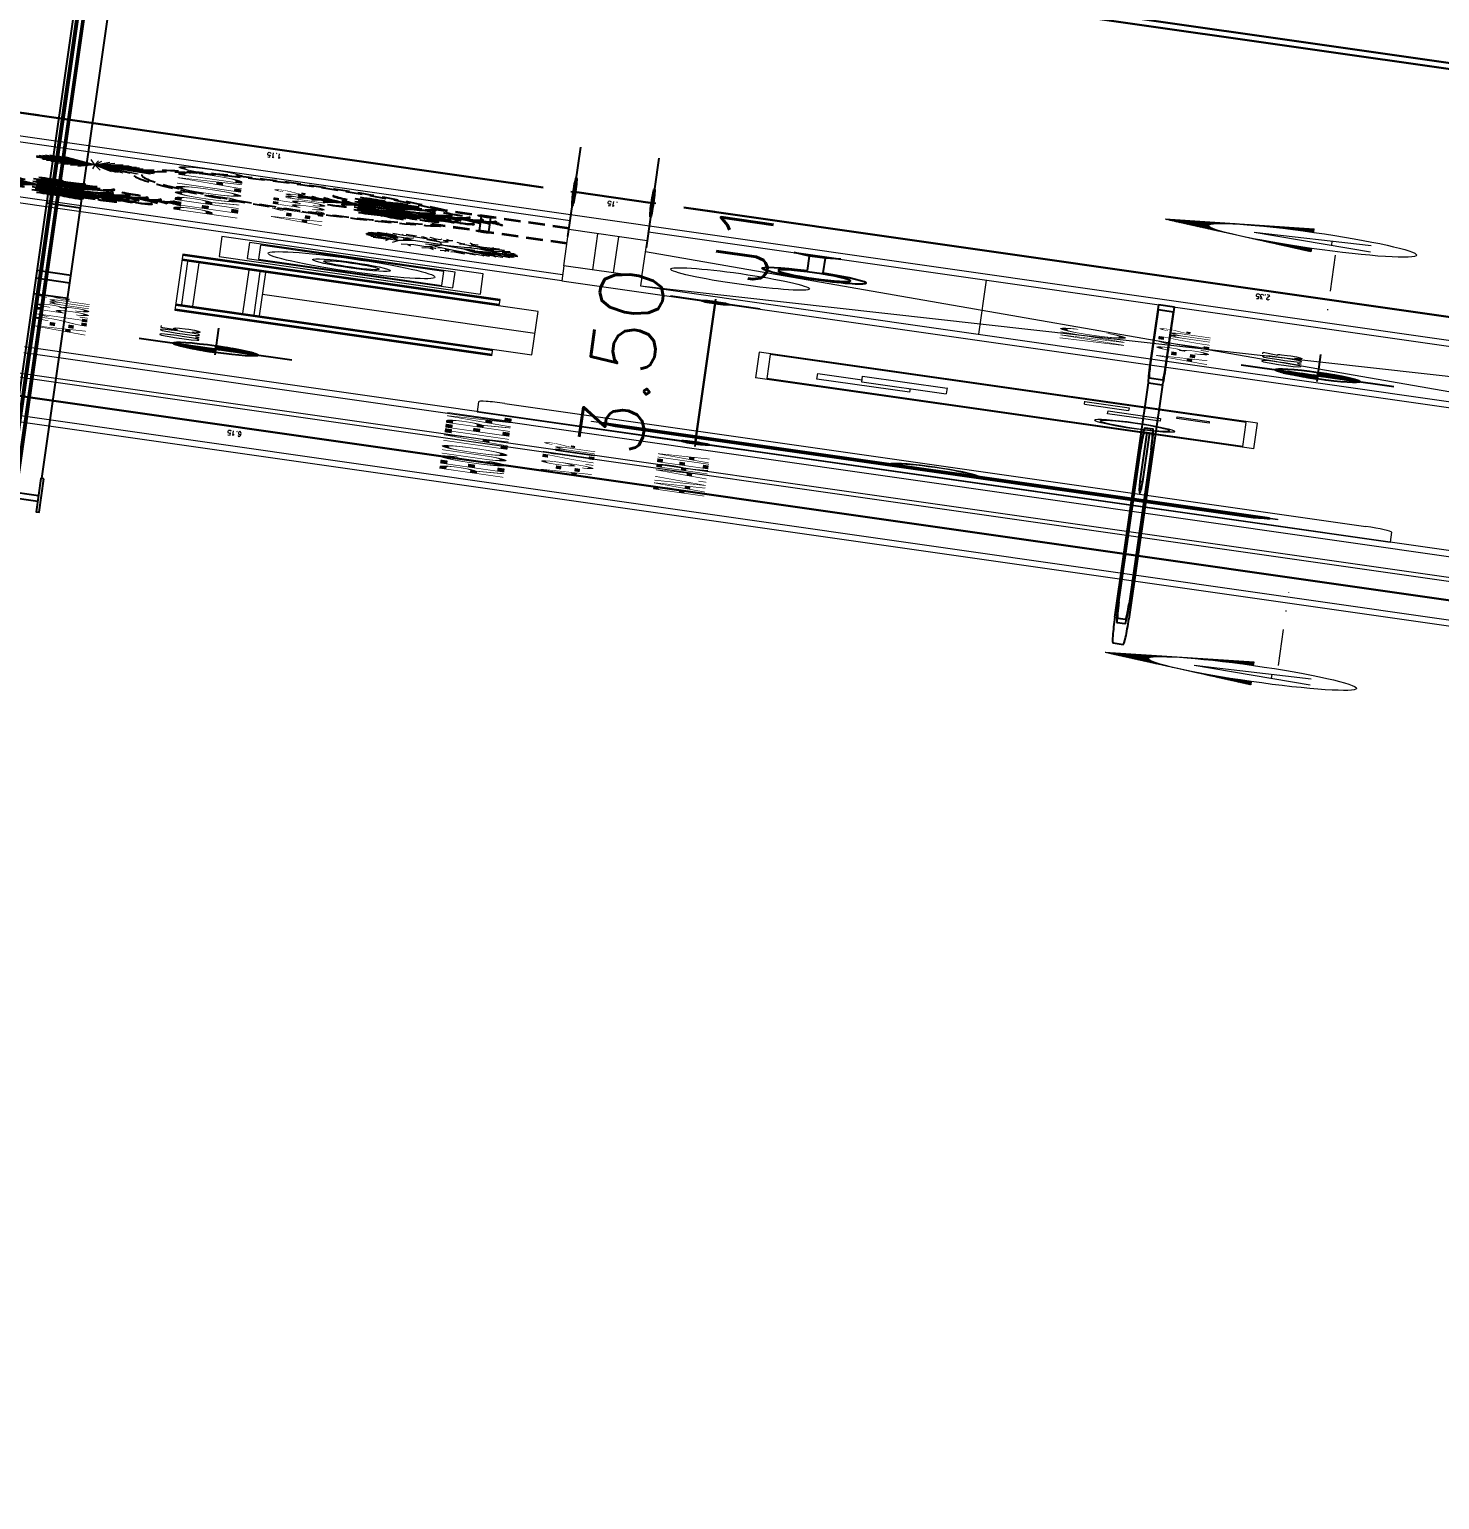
# Model space of a CAD drawing. Header units: millimetres. Extents: x -361192058 to 101130107379, y -14071650034 to 19218552450.
# Drawn here: x -131670.6 to -131511.3, y 44821.1 to 44987.3 of the extents above; entities that cross this region are included whole.
import ezdxf
from ezdxf.enums import TextEntityAlignment as Align

# ---------------------------------------------------------------- set-up
doc = ezdxf.new("R2010")
doc.units = ezdxf.units.MM
doc.header["$LTSCALE"] = 0.5
doc.linetypes.add('DASHDOT', pattern=[1, 0.5, -0.25, 0, -0.25])
doc.linetypes.add('HIDDEN', pattern=[0.375, 0.25, -0.125])
for name, color, linetype in [('02', 2, 'Continuous'), ('08', 8, 'Continuous'), ('DIVERSOS', 4, 'Continuous'), ('ESQUADRIA', 3, 'Continuous'), ('FMPLANT', 3, 'Continuous'), ('HATCH', 8, 'Continuous'), ('LINHAS PROJEÇÃO', 1, 'DASHDOT'), ('MOBIL-I', 251, 'Continuous'), ('parede', 2, 'Continuous'), ('PISO', 8, 'Continuous'), ('Símbolos_Gráficos', 1, 'Continuous'), ('TEXTO2', 3, 'Continuous'), ('TXT_0', 7, 'Continuous')]:
    doc.layers.add(name, color=color, linetype=linetype)
doc.styles.add('ADITIVOCAD', font='ROMANS.shx')
doc.styles.add('r140', font='romans.shx')
doc.styles.add('SANSSERIF', font='sas_____.pfb', dxfattribs={"height": 1})
doc.styles.get("Standard").update_dxf_attribs({"font": 'txt.shx', "height": 0.12})
doc.dimstyles.new('ESCALA50', dxfattribs={"dimtxt": 0.1, "dimasz": 0.06, "dimexe": 0.18, "dimexo": 0.06, "dimgap": 0.1, "dimtad": 1, "dimzin": 4, "dimdsep": 46, "dimtxsty": 'Standard', "dimblk1": 'BOLA', "dimblk2": 'BOLA', "dimsah": 1, "dimcen": -0.06, "dimse1": 1, "dimse2": 1, "dimclrd": 7, "dimclrt": 3, "dimadec": 0, "dimazin": 0, "dimtfac": 1, "dimtix": 1, "dimtmove": 0, "dimatfit": 3, "dimldrblk": 'BOLA', "dimfxl": 0, "dimtolj": 1, "dimtzin": 4, "dimarcsym": 0})
picture_1 = doc.add_image_def('image2.jpg', size_in_pixel=(290, 928))

# ---------------------------------------------------------------- blocks, each defined once
blk = doc.blocks.new('ADC_CHUVEIRO')
for p, q in [((0, 0.045), (0, -0.045)), ((0.03, 0.015), (0, 0.045)), ((0.395, 0.015), (0.03, 0.015)), ((0.03, -0.015), (0.03, 0.015)), ((0, -0.045), (0.03, -0.015)), ((0.03, -0.015), (0.3953, -0.015))]:
    blk.add_line(p, q)
blk.add_circle((0.494, 0.0009), 0.07)
blk.add_arc((0.494, 0.0009), 0.1, 189.1456, 171.891)
blk = doc.blocks.new('Adc_nivelpl')
h = blk.add_hatch()
h.set_pattern_fill('_U', color=256, scale=0.005, angle=45, style=0, double=1)
h.set_pattern_definition([(45, (-5.8772514, -3.5161936), (-0.003535534, 0.003535534), []), (135, (-5.8772514, -3.5161936), (-0.003535534, -0.003535534), [])])
h.paths.add_polyline_path([(0.1954, -0.0865, 0.414214), (0.0865, -0.1954), (0.1954, -0.1954)])
h.paths.add_polyline_path([(0.1954, -0.1954), (0.1954, -0.3043, 0.414214), (0.3043, -0.1954)])
for p, q in [((0.1954, 0), (0.1954, -0.3908)), ((0.8958, -0.1954), (0, -0.1954))]:
    blk.add_line(p, q)
blk.add_circle((0.1954, -0.1954), 0.1089)
at = {"flags": 8}
blk.add_attdef('NIVEL', (0.3642, -0.1501), '', height=0.1, dxfattribs=at)
blk = doc.blocks.new('ADC_VASO_02')
blk.add_lwpolyline([(-0.175, 0.15), (-0.175, 0.6, -0.414214), (-0.125, 0.65), (0.125, 0.65, -0.414214), (0.175, 0.6), (0.175, 0.1496)], format="xyb")
for points in [[(0.1388, 0.2754, -0.414214), (0.0988, 0.2354), (-0.0948, 0.2354, -0.414214), (-0.1348, 0.2754), (-0.1348, 0.5704, -0.414214), (-0.0948, 0.6104), (0.0988, 0.6104, -0.414214), (0.1388, 0.5704)], [(0.1303, 0.2754, -0.414214), (0.0988, 0.2439), (-0.0948, 0.2439, -0.414214), (-0.1263, 0.2754), (-0.1263, 0.5704, -0.414214), (-0.0948, 0.6019), (0.0988, 0.6019, -0.414214), (0.1303, 0.5704)], [(-0.17, 0.15, 0.414214), (-0.2, 0.12), (-0.2, 0), (0.2, 0), (0.2, 0.12, 0.414214), (0.17, 0.15)], [(-0.17, 0.14, 0.414214), (-0.19, 0.12), (-0.19, 0.01), (0.19, 0.01), (0.19, 0.12, 0.414214), (0.17, 0.14)]]:
    blk.add_lwpolyline(points, format="xyb", close=True)
blk.add_lwpolyline([(0.0363, 0.2439), (0.0363, 0.3375), (-0.0344, 0.3375), (-0.0344, 0.2439)])
blk.add_arc((0.0009, 0.3215), 0.0388, 24.3951, 155.6049)
blk = doc.blocks.new('A1194DB', base_point=(2.905, 11.0463))
for p in [(2.905, 11.5463), (2.4126, 11.1332), (3.3974, 11.1332), (2.9918, 10.5539)]:
    blk.add_line(p, (2.905, 11.0463))
for centre, radius, start, end in [((2.8119, 11.432), 0.1154, 36.28997, 99.62433), ((2.7184, 11.2969), 0.2598, 44.07628, 73.37936), ((2.998, 11.432), 0.1154, 80.37567, 143.71003), ((3.0916, 11.2969), 0.2598, 106.62064, 135.92372), ((2.8119, 11.3638), 0.1154, 36.28997, 99.62433), ((2.7184, 11.2287), 0.2598, 44.07628, 73.37936), ((2.998, 11.3638), 0.1154, 80.37567, 143.71003), ((3.0916, 11.2287), 0.2598, 106.62064, 135.92372), ((2.695, 11.3621), 0.0575, 139.742, 258.74753), ((2.7729, 11.4076), 0.1251, 184.61802, 228.21064), ((2.7604, 11.2616), 0.1598, 25.24891, 95.39371), ((2.6762, 11.1619), 0.2679, 31.37119, 75.03657), ((3.0495, 11.2616), 0.1598, 84.60629, 154.75109), ((3.1337, 11.1619), 0.2679, 104.96343, 148.62881), ((3.2361, 11.2628), 0.1154, 80.37567, 143.71003), ((2.7604, 11.1707), 0.1598, 25.24891, 95.39371), ((2.6762, 11.0709), 0.2679, 31.37119, 75.03657), ((3.0495, 11.1707), 0.1598, 84.60629, 154.75109), ((3.1337, 11.0709), 0.2679, 104.96343, 148.62881), ((3.3297, 11.1277), 0.2598, 106.62064, 135.92372), ((2.5413, 11.2049), 0.1154, 160.37567, 223.71003), ((2.6906, 11.2736), 0.2598, 186.62064, 215.92372), ((2.7181, 11.2261), 0.1598, 164.60629, 234.75109), ((2.8309, 11.2917), 0.2679, 184.96343, 228.62881), ((2.8076, 11.2103), 0.1598, 164.60629, 234.75109), ((2.9205, 11.2759), 0.2679, 184.96343, 228.62881), ((2.7506, 11.0931), 0.1558, 3.42594, 103.63458), ((2.6859, 11.0105), 0.2357, 21.66646, 83.18779), ((2.8857, 11.2065), 0.1558, 156.36542, 256.57406), ((2.9783, 11.2559), 0.2357, 176.81221, 238.33354), ((3.0593, 11.0931), 0.1558, 76.36542, 176.57406), ((3.124, 11.0105), 0.2357, 96.81221, 158.33354), ((2.8316, 11.2559), 0.2357, 301.66646, 3.18779), ((2.9242, 11.2065), 0.1558, 283.42594, 23.63458), ((2.8895, 11.2759), 0.2679, 311.37119, 355.03657), ((3.0023, 11.2103), 0.1598, 305.24891, 15.39371), ((2.979, 11.2917), 0.2679, 311.37119, 355.03657), ((3.0919, 11.2261), 0.1598, 305.24891, 15.39371), ((3.1193, 11.2736), 0.2598, 324.07628, 353.37936), ((3.2686, 11.2049), 0.1154, 316.28997, 19.62433), ((2.6085, 11.1931), 0.1154, 160.37567, 223.71003), ((2.7578, 11.2618), 0.2598, 186.62064, 215.92372), ((3.0521, 11.2618), 0.2598, 324.07628, 353.37936), ((3.2015, 11.1931), 0.1154, 316.28997, 19.62433), ((2.509, 11.0217), 0.1154, 116.28997, 179.62433), ((2.6258, 10.9061), 0.2598, 124.07628, 153.37936), ((2.5762, 11.0099), 0.1154, 116.28997, 179.62433), ((2.693, 10.8942), 0.2598, 124.07628, 153.37936), ((2.6679, 10.9413), 0.1598, 105.24891, 175.39371), ((2.7514, 10.8411), 0.2679, 111.37119, 155.03657), ((3.0585, 10.8411), 0.2679, 24.96343, 68.62881), ((3.1421, 10.9413), 0.1598, 4.60629, 74.75109), ((3.1169, 10.8942), 0.2598, 26.62064, 55.92372), ((3.2338, 11.0099), 0.1154, 0.37567, 63.71003), ((2.7574, 10.9256), 0.1598, 105.24891, 175.39371), ((2.841, 10.8253), 0.2679, 111.37119, 155.03657), ((3.1373, 10.5587), 0.5402, 115.47721, 156.6585), ((2.7588, 10.9805), 0.0869, 144.98654, 244.40339), ((2.8321, 10.9024), 0.1558, 83.42594, 183.63458), ((2.9022, 10.8244), 0.2357, 101.66646, 163.18779), ((2.9354, 11.0633), 0.25, 187.57587, 215.89417), ((2.8087, 11.0276), 0.0563, 114.22575, 255.12788), ((2.8535, 11.0404), 0.078, 150.43977, 228.66943), ((2.9077, 10.8244), 0.2357, 16.81221, 78.33354), ((2.9778, 10.9024), 0.1558, 356.36542, 96.57406), ((2.9689, 10.8253), 0.2679, 24.96343, 68.62881), ((3.0525, 10.9256), 0.1598, 4.60629, 74.75109), ((2.683, 11.0436), 0.2357, 286.81221, 348.33354), ((2.7611, 10.9735), 0.1558, 266.36542, 6.57406), ((2.916, 10.9339), 0.1295, 161.44767, 239.36723), ((3.2224, 11.0216), 0.4224, 185.40074, 208.13904), ((3.0651, 11.0271), 0.1558, 193.42594, 293.63458), ((3.1145, 11.1197), 0.2357, 211.66646, 273.18779), ((2.5634, 10.9046), 0.0575, 139.742, 258.74753), ((2.6413, 10.9501), 0.1251, 184.61802, 228.21064), ((2.6825, 10.8858), 0.0575, 139.742, 258.74753), ((2.7604, 10.9313), 0.1251, 184.61802, 228.21064), ((2.791, 10.8669), 0.0766, 138.87442, 278.97626), ((2.8575, 10.9036), 0.125, 173.75364, 244.09705), ((2.6839, 10.9824), 0.2679, 294.96343, 338.62881), ((3.1345, 11.0618), 0.2679, 221.37119, 265.03657), ((3.3391, 11.1328), 0.2598, 234.07628, 263.37936), ((3.2704, 10.9835), 0.1154, 226.28997, 289.62433), ((2.7249, 10.8131), 0.057, 167.05775, 302.85325), ((2.7577, 10.8453), 0.08, 185.18449, 268.65396), ((2.7842, 10.8988), 0.1598, 274.60629, 344.75109), ((3.0689, 10.949), 0.1598, 215.24891, 285.39371), ((3.2089, 10.7748), 0.0575, 101.25247, 220.258), ((3.2868, 10.7293), 0.1251, 131.78936, 175.38198), ((2.7249, 10.7316), 0.057, 167.05775, 302.85325), ((2.7577, 10.7638), 0.08, 185.18449, 268.65396), ((2.6997, 10.8928), 0.2679, 294.96343, 338.62881), ((2.8, 10.8092), 0.1598, 274.60629, 344.75109), ((3.1503, 10.9723), 0.2679, 221.37119, 265.03657), ((3.0847, 10.8594), 0.1598, 215.24891, 285.39371), ((2.7529, 10.8344), 0.2598, 296.62064, 325.92372), ((2.8685, 10.7175), 0.1154, 270.37567, 333.71003), ((3.1204, 10.8992), 0.2598, 234.07628, 263.37936), ((3.0517, 10.7498), 0.1154, 226.28997, 289.62433), ((2.7647, 10.7672), 0.2598, 296.62064, 325.92372), ((2.8803, 10.6504), 0.1154, 270.37567, 333.71003), ((3.1323, 10.832), 0.2598, 234.07628, 263.37936), ((3.0635, 10.6827), 0.1154, 226.28997, 289.62433)]:
    blk.add_arc(centre, radius, start, end)
blk = doc.blocks.new('BOLA')
for p, q in [((0, -1.435), (0, 1.435)), ((-1.435, 0), (1.435, 0))]:
    blk.add_line(p, q)
blk.add_circle((0, 0), 0.452)
blk = doc.blocks.new('*D1831')
at = {"layer": 'Defpoints', "color": 0, "lineweight": 30, "transparency": 16777216}
for p in [(5016.6876, 2381.6486), (5016.6876, 2380.4986), (5017.4052, 2380.4986)]:
    blk.add_point(p, dxfattribs=at)
at = {"layer": 'DIVERSOS', "color": 7, "lineweight": -2, "transparency": 16777216}
blk.add_line((5017.4052, 2381.5886), (5017.4052, 2380.5586), dxfattribs=at)
at = {"layer": 'DIVERSOS', "color": 7, "lineweight": -2, "transparency": 16777216, "xscale": 0.06, "yscale": 0.06, "zscale": 0.06}
for p, rotation in [((5017.4052, 2381.6486), 90), ((5017.4052, 2380.4986), 270)]:
    blk.add_blockref('BOLA', p, dxfattribs=dict(at, rotation=rotation))
at = {"layer": 'DIVERSOS', "color": 3, "lineweight": 18, "transparency": 16777216, "insert": (5017.2452, 2381.0736), "char_height": 0.12, "attachment_point": 5, "rotation": 90}
blk.add_mtext('\\A1;1.15', dxfattribs=at)
blk = doc.blocks.new('*D1832')
at = {"layer": 'Defpoints', "color": 0, "lineweight": 30, "transparency": 16777216}
for p in [(5016.6876, 2381.7986), (5016.6876, 2381.6486), (5017.4052, 2381.6486)]:
    blk.add_point(p, dxfattribs=at)
at = {"layer": 'DIVERSOS', "color": 7, "lineweight": -2, "transparency": 16777216}
for p, q in [((5017.4052, 2381.8586), (5017.4052, 2381.9186)), ((5017.4052, 2381.7986), (5017.4052, 2381.6486)), ((5017.4052, 2381.5886), (5017.4052, 2381.5286))]:
    blk.add_line(p, q, dxfattribs=at)
at = {"layer": 'DIVERSOS', "color": 7, "lineweight": -2, "transparency": 16777216, "xscale": 0.06, "yscale": 0.06, "zscale": 0.06}
for p, rotation in [((5017.4052, 2381.7986), 270), ((5017.4052, 2381.6486), 90)]:
    blk.add_blockref('BOLA', p, dxfattribs=dict(at, rotation=rotation))
at = {"layer": 'DIVERSOS', "color": 3, "lineweight": 18, "transparency": 16777216, "insert": (5017.2452, 2381.7236), "char_height": 0.12, "attachment_point": 5, "rotation": 90}
blk.add_mtext('\\A1;.15', dxfattribs=at)
blk = doc.blocks.new('*D1833')
at = {"layer": 'Defpoints', "color": 0, "lineweight": 30, "transparency": 16777216}
for p in [(5016.6876, 2380.4986), (5016.6876, 2380.3486), (5017.4052, 2380.3486)]:
    blk.add_point(p, dxfattribs=at)
at = {"layer": 'DIVERSOS', "color": 7, "lineweight": -2, "transparency": 16777216}
for p, q in [((5017.4052, 2380.5586), (5017.4052, 2380.6186)), ((5017.4052, 2380.4986), (5017.4052, 2380.3486)), ((5017.4052, 2380.2886), (5017.4052, 2380.2286))]:
    blk.add_line(p, q, dxfattribs=at)
at = {"layer": 'DIVERSOS', "color": 7, "lineweight": -2, "transparency": 16777216, "xscale": 0.06, "yscale": 0.06, "zscale": 0.06}
for p, rotation in [((5017.4052, 2380.4986), 270), ((5017.4052, 2380.3486), 90)]:
    blk.add_blockref('BOLA', p, dxfattribs=dict(at, rotation=rotation))
at = {"layer": 'DIVERSOS', "color": 3, "lineweight": 18, "transparency": 16777216, "insert": (5017.2452, 2380.4236), "char_height": 0.12, "attachment_point": 5, "rotation": 90}
blk.add_mtext('\\A1;.15', dxfattribs=at)
blk = doc.blocks.new('*D1834')
at = {"layer": 'Defpoints', "color": 0, "lineweight": 30, "transparency": 16777216}
for p in [(5016.6876, 2380.3486), (5017.4052, 2380.3486), (5016.6876, 2377.9986)]:
    blk.add_point(p, dxfattribs=at)
at = {"layer": 'DIVERSOS', "color": 7, "lineweight": -2, "transparency": 16777216}
blk.add_line((5017.4052, 2378.0586), (5017.4052, 2380.2886), dxfattribs=at)
at = {"layer": 'DIVERSOS', "color": 7, "lineweight": -2, "transparency": 16777216, "xscale": 0.06, "yscale": 0.06, "zscale": 0.06}
for p, rotation in [((5017.4052, 2380.3486), 90), ((5017.4052, 2377.9986), 270)]:
    blk.add_blockref('BOLA', p, dxfattribs=dict(at, rotation=rotation))
at = {"layer": 'DIVERSOS', "color": 3, "lineweight": 18, "transparency": 16777216, "insert": (5017.2452, 2379.1736), "char_height": 0.12, "attachment_point": 5, "rotation": 90}
blk.add_mtext('\\A1;2.35', dxfattribs=at)
blk = doc.blocks.new('*D1795')
at = {"layer": 'Defpoints', "color": 0, "lineweight": 30, "transparency": 16777216}
for p in [(5011.6876, 2380.2034), (5011.6876, 2380.2034), (5015.1876, 2380.2034)]:
    blk.add_point(p, dxfattribs=at)
at = {"layer": 'DIVERSOS', "color": 7, "lineweight": -2, "transparency": 16777216}
blk.add_line((5015.1276, 2380.2034), (5011.7476, 2380.2034), dxfattribs=at)
at = {"layer": 'DIVERSOS', "color": 7, "lineweight": -2, "transparency": 16777216, "xscale": 0.06, "yscale": 0.06, "zscale": 0.06, "rotation": 180}
blk.add_blockref('BOLA', (5011.6876, 2380.2034), dxfattribs=at)
at = {"layer": 'DIVERSOS', "color": 7, "lineweight": -2, "transparency": 16777216, "xscale": 0.06, "yscale": 0.06, "zscale": 0.06}
blk.add_blockref('BOLA', (5015.1876, 2380.2034), dxfattribs=at)
at = {"layer": 'DIVERSOS', "color": 3, "lineweight": 18, "transparency": 16777216, "insert": (5013.4376, 2380.3634), "char_height": 0.12, "attachment_point": 5}
blk.add_mtext('\\A1;3.50', dxfattribs=at)
blk = doc.blocks.new('*D1852')
at = {"layer": 'Defpoints', "color": 0, "lineweight": 30, "transparency": 16777216}
for p in [(5010.4713, 2384.1486), (5011.5376, 2384.1486), (5011.5376, 2377.9986)]:
    blk.add_point(p, dxfattribs=at)
at = {"layer": 'DIVERSOS', "color": 7, "lineweight": -2, "transparency": 16777216}
blk.add_line((5010.4713, 2378.0586), (5010.4713, 2384.0886), dxfattribs=at)
at = {"layer": 'DIVERSOS', "color": 7, "lineweight": -2, "transparency": 16777216, "xscale": 0.06, "yscale": 0.06, "zscale": 0.06}
for p, rotation in [((5010.4713, 2384.1486), 90), ((5010.4713, 2377.9986), 270)]:
    blk.add_blockref('BOLA', p, dxfattribs=dict(at, rotation=rotation))
at = {"layer": 'DIVERSOS', "color": 3, "lineweight": 18, "transparency": 16777216, "insert": (5010.3113, 2381.0736), "char_height": 0.12, "attachment_point": 5, "rotation": 90}
blk.add_mtext('\\A1;6.15', dxfattribs=at)
blk = doc.blocks.new('ESCADA')
at = {"layer": '08', "linetype": 'HIDDEN'}
for p, q in [((-0.22, 0.91), (-0.22, 0.6222)), ((-0.2, 0.91), (-0.2, 0.6222)), ((0.2, 0.91), (0.2, 0.6222)), ((0.22, 0.91), (0.22, 0.6222)), ((-0.2, 0.7422), (0.2, 0.7422)), ((-0.2, 0.7222), (0.2, 0.7222)), ((-0.22, 0.6222), (-0.2, 0.6222)), ((0.2, 0.6222), (0.22, 0.6222))]:
    blk.add_line(p, q, dxfattribs=at)
for points in [[(-0.21, 0.7222, 1), (-0.21, 0.7422, 1)], [(0.21, 0.7222, -1), (0.21, 0.7422, -1)]]:
    blk.add_lwpolyline(points, format="xyb", close=True, dxfattribs=at)
for centre in [(-0.21, 0.7322), (0.21, 0.7322)]:
    blk.add_circle(centre, 0.0175, dxfattribs=at)
for radius, start, end in [(0.37, 126.4837, 53.5163), (0.35, 128.9448, 51.0552)]:
    blk.add_arc((0, 0.35), radius, start, end, dxfattribs=at)
blk = doc.blocks.new('CamaSolteiroP_20')
for p, q in [((-37.72, 0), (37.72, 0)), ((-37.72, -1), (37.72, -1)), ((-37.72, -2), (37.72, -2)), ((-40, -185.91), (-40, -4.09)), ((-39, -30), (-39, -4.09)), ((39, -4.09), (39, -30)), ((40, -4.09), (40, -185.91)), ((-40, -30), (40, -30)), ((37.72, -189), (-37.72, -189)), ((37.72, -190), (-37.72, -190))]:
    blk.add_line(p, q)
at = {"color": 8}
for p, q in [((28.36, -36.99), (28.36, -190)), ((29.75, -36.99), (29.75, -190)), ((32.55, -36.99), (32.55, -190)), ((15.77, -41.86), (15.77, -190)), ((18.56, -39.59), (18.56, -190)), ((14.37, -42.5), (14.37, -190)), ((40, -132.93), (-40, -132.93)), ((40, -134.33), (-40, -134.33)), ((40, -137.12), (-40, -137.12)), ((40, -149.24), (-40, -149.24)), ((40, -150.64), (-40, -150.64)), ((40, -153.43), (-40, -153.43))]:
    blk.add_line(p, q, dxfattribs=at)
for points in [[(-44.82, -4.09), (-37.72, -4.09), (-37.72, 1.9), (-44.82, 1.9)], [(44.82, -4.09), (37.72, -4.09), (37.72, 1.9), (44.82, 1.9)], [(-44.82, -185.91), (-37.72, -185.91), (-37.72, -191.9), (-44.82, -191.9)], [(44.82, -185.91), (37.72, -185.91), (37.72, -191.9), (44.82, -191.9)]]:
    blk.add_lwpolyline(points, close=True)
for centre, radius, start, end in [((-4.53, -117.97), 114.44, 76.9055, 102.6216), ((-69.4, -20.59), 42.35, 347.1561, 19.7175), ((54.91, -21.37), 36.66, 156.0862, 193.6963), ((34.46, -71.38), 35.55, 81.0342, 186.0266), ((31.92, -2.06), 80.08, 206.0885, 245.813)]:
    blk.add_arc(centre, radius, start, end)
for centre, radius, start, end in [((2, -15.4), 23.74, 154.5854, 219.1554), ((35.51, -33.24), 44.85, 139.8836, 175.8528), ((21.8, -77.11), 42.73, 106.9145, 138.5644)]:
    blk.add_arc(centre, radius, start, end, dxfattribs=at)
blk = doc.blocks.new('APROVADO QUADRA 21.2 MBVII')
at = {"layer": 'HATCH', "lineweight": 18}
h = blk.add_hatch(dxfattribs=at)
h.set_pattern_fill('ANSI31', color=256, scale=0.0032, angle=360, style=0)
h.set_pattern_definition([(45, (5007.713296, 2379.375005), (-0.0071842, 0.0071842), [])])
h.paths.add_polyline_path([(5008.1378, 2379.2335), (5007.9963, 2379.375), (5007.8548, 2379.2335, -0.414214)])
h.paths.add_polyline_path([(5008.2793, 2379.092), (5008.1378, 2379.2335, -0.198912), (5008.1964, 2379.092)])
h.paths.add_polyline_path([(5007.8548, 2379.2335), (5007.7133, 2379.092), (5007.7962, 2379.092, -0.198912)])
h = blk.add_hatch(dxfattribs=at)
h.set_pattern_fill('ANSI31', color=256, scale=0.0032, angle=360, style=0)
h.set_pattern_definition([(45, (5018.51741, 2379.378404), (-0.0071842, 0.0071842), [])])
h.paths.add_polyline_path([(5018.9419, 2379.2369), (5018.8004, 2379.3784), (5018.6589, 2379.2369, -0.414214)])
h.paths.add_polyline_path([(5019.0834, 2379.0954), (5018.9419, 2379.2369, -0.198912), (5019.0005, 2379.0954)])
h.paths.add_polyline_path([(5018.6589, 2379.2369), (5018.5174, 2379.0954), (5018.6003, 2379.0954, -0.198912)])
at = {"lineweight": 18}
blk.add_line((5015.6603, 2380.5953), (5015.6563, 2380.5893), dxfattribs=at)
at = {"layer": '02', "color": 0, "lineweight": 30}
for p, q in [((5023.4679, 2392.3482), (5023.4679, 2362.3482)), ((5023.6179, 2392.3482), (5023.6179, 2362.3482))]:
    blk.add_line(p, q, dxfattribs=at)
at = {"layer": 'DIVERSOS', "lineweight": 18}
for p, q in [((5015.5626, 2380.4986), (5016.4626, 2380.4986)), ((5015.5626, 2380.3486), (5016.4626, 2380.3486))]:
    blk.add_line(p, q, dxfattribs=at)
at = {"layer": 'ESQUADRIA', "lineweight": 18}
for p, q in [((5016.4626, 2380.4436), (5015.5626, 2380.4436)), ((5016.4626, 2380.4036), (5015.5626, 2380.4036))]:
    blk.add_line(p, q, dxfattribs=at)
at = {"layer": 'FMPLANT', "lineweight": 18}
for p, q in [((5016.3901, 2381.4087), (5016.3752, 2381.5213)), ((5016.3827, 2381.4646), (5016.3852, 2381.5202)), ((5016.3901, 2381.4087), (5016.3935, 2381.5213)), ((5016.3901, 2381.4087), (5016.406, 2381.5213)), ((5016.3901, 2381.4087), (5016.3154, 2381.4924)), ((5016.3901, 2381.4087), (5016.3279, 2381.5013)), ((5016.3901, 2381.4087), (5016.3387, 2381.5083)), ((5016.3901, 2381.4087), (5016.3462, 2381.5103)), ((5016.3901, 2381.4087), (5016.3653, 2381.5193)), ((5016.3901, 2381.4087), (5016.4201, 2381.5163)), ((5016.3901, 2381.4087), (5016.4384, 2381.5093)), ((5016.3901, 2381.4087), (5016.4492, 2381.5043)), ((5016.3901, 2381.4087), (5016.4592, 2381.4964)), ((5016.4372, 2381.4498), (5016.4659, 2381.4964)), ((5016.3901, 2381.4087), (5016.2947, 2381.4664)), ((5016.3054, 2381.4599), (5016.3021, 2381.4724)), ((5016.3901, 2381.4087), (5016.3038, 2381.4784)), ((5016.3901, 2381.4087), (5016.4758, 2381.4834)), ((5016.3901, 2381.4087), (5016.485, 2381.4724)), ((5016.3901, 2381.4087), (5016.2855, 2381.4405)), ((5016.2855, 2381.4405), (5016.2855, 2381.4405)), ((5016.3901, 2381.4087), (5016.288, 2381.4545)), ((5016.3901, 2381.4087), (5016.2789, 2381.4125)), ((5016.3901, 2381.4087), (5016.2789, 2381.3977)), ((5016.3901, 2381.4087), (5016.283, 2381.3767)), ((5016.3901, 2381.4087), (5016.288, 2381.3628)), ((5016.3901, 2381.4087), (5016.293, 2381.3538)), ((5016.3901, 2381.4087), (5016.3038, 2381.3408)), ((5016.3901, 2381.4087), (5016.3113, 2381.3279)), ((5016.3901, 2381.4087), (5016.3179, 2381.3249)), ((5016.3901, 2381.4087), (5016.357, 2381.3029)), ((5016.3901, 2381.4087), (5016.3727, 2381.3019)), ((5016.3901, 2381.4087), (5016.3819, 2381.2959)), ((5016.3901, 2381.4087), (5016.3877, 2381.2969)), ((5016.3901, 2381.4087), (5016.5032, 2381.4176)), ((5016.3901, 2381.4087), (5016.5023, 2381.4035)), ((5016.3901, 2381.4087), (5016.5007, 2381.3966)), ((5016.3901, 2381.4087), (5016.4958, 2381.3716)), ((5016.3901, 2381.4087), (5016.4916, 2381.3557)), ((5016.3901, 2381.4087), (5016.4833, 2381.3438)), ((5016.3901, 2381.4087), (5016.4052, 2381.2939)), ((5016.3901, 2381.4087), (5016.3943, 2381.2989)), ((5016.3901, 2381.4087), (5016.4417, 2381.3089)), ((5016.3901, 2381.4087), (5016.4559, 2381.3168)), ((5016.3901, 2381.4087), (5016.4717, 2381.3238)), ((5016.3901, 2381.4087), (5016.4268, 2381.3019)), ((5016.3901, 2381.4087), (5016.4792, 2381.3298)), ((5016.3901, 2381.4087), (5016.5073, 2381.3817)), ((5016.3901, 2381.4087), (5016.4193, 2381.3009)), ((5016.3195, 2381.3876), (5016.2838, 2381.3667)), ((5016.4586, 2381.361), (5016.4767, 2381.3398)), ((5016.3684, 2381.3394), (5016.3662, 2381.3019)), ((5015.5977, 2380.8485), (5015.624, 2380.8787)), ((5015.6361, 2380.8498), (5015.6392, 2380.8787)), ((5015.6502, 2380.8533), (5015.6482, 2380.88)), ((5015.6663, 2380.8641), (5015.6593, 2380.8787)), ((5015.6603, 2380.8533), (5015.6775, 2380.8763)), ((5015.5847, 2380.8363), (5015.5816, 2380.8654)), ((5015.5977, 2380.8485), (5015.5847, 2380.8363)), ((5015.5977, 2380.8485), (5015.5988, 2380.8702)), ((5015.6392, 2380.8279), (5015.5977, 2380.8485)), ((5015.6189, 2380.8411), (5015.626, 2380.8582)), ((5015.6593, 2380.8533), (5015.6361, 2380.8498)), ((5015.6643, 2380.8181), (5015.6603, 2380.8533)), ((5015.6795, 2380.8315), (5015.6734, 2380.8485)), ((5015.6886, 2380.8424), (5015.6804, 2380.8739)), ((5015.6875, 2380.8072), (5015.6916, 2380.8752)), ((5015.7037, 2380.8509), (5015.7016, 2380.8702)), ((5015.7027, 2380.8498), (5015.7179, 2380.8593)), ((5015.7027, 2380.8291), (5015.7027, 2380.8498)), ((5015.7239, 2380.8411), (5015.7289, 2380.857)), ((5015.6017, 2380.8157), (5015.5292, 2380.8279)), ((5015.5847, 2380.8363), (5015.5453, 2380.8411)), ((5015.6008, 2380.8181), (5015.5997, 2380.8363)), ((5015.6008, 2380.817), (5015.6392, 2380.8279)), ((5015.6412, 2380.8291), (5015.6643, 2380.8181)), ((5015.6663, 2380.8194), (5015.6795, 2380.8315)), ((5015.6896, 2380.8339), (5015.7137, 2380.8218)), ((5015.7137, 2380.8218), (5015.7249, 2380.84)), ((5015.7249, 2380.84), (5015.742, 2380.8411)), ((5015.742, 2380.8085), (5015.7541, 2380.8291)), ((5015.5311, 2380.7988), (5015.511, 2380.7927)), ((5015.5483, 2380.7866), (5015.519, 2380.8109)), ((5015.6502, 2380.7892), (5015.6017, 2380.8157)), ((5015.6502, 2380.7903), (5015.6462, 2380.8085)), ((5015.6502, 2380.7892), (5015.6875, 2380.8072)), ((5015.6875, 2380.8085), (5015.7077, 2380.7892)), ((5015.7441, 2380.7916), (5015.742, 2380.8085)), ((5015.743, 2380.8096), (5015.7693, 2380.8109)), ((5015.7673, 2380.7879), (5015.7733, 2380.8037)), ((5015.5322, 2380.7443), (5015.506, 2380.771)), ((5015.5413, 2380.7636), (5015.5483, 2380.7866)), ((5015.6139, 2380.7406), (5015.6017, 2380.7649)), ((5015.6441, 2380.7331), (5015.6502, 2380.7892)), ((5015.732, 2380.754), (5015.736, 2380.7686)), ((5015.736, 2380.7686), (5015.7441, 2380.7903)), ((5015.736, 2380.7697), (5015.7541, 2380.7636)), ((5015.7441, 2380.7903), (5015.7673, 2380.7879)), ((5015.7541, 2380.7636), (5015.7682, 2380.7746)), ((5015.7673, 2380.7879), (5015.7825, 2380.7842)), ((5015.7682, 2380.7746), (5015.7884, 2380.7697)), ((5015.521, 2380.7551), (5015.5018, 2380.7492)), ((5015.5594, 2380.7564), (5015.5322, 2380.7443)), ((5015.6421, 2380.731), (5015.5413, 2380.7636)), ((5015.5735, 2380.7334), (5015.5483, 2380.7406)), ((5015.5887, 2380.7467), (5015.5534, 2380.7104)), ((5015.6441, 2380.7331), (5015.7137, 2380.7395)), ((5015.7007, 2380.7382), (5015.7188, 2380.7636)), ((5015.7137, 2380.7395), (5015.732, 2380.754)), ((5015.7137, 2380.7395), (5015.7329, 2380.7225)), ((5015.732, 2380.754), (5015.745, 2380.7456)), ((5015.745, 2380.7456), (5015.7693, 2380.7504)), ((5015.7693, 2380.7504), (5015.7874, 2380.7577)), ((5015.7693, 2380.7504), (5015.7723, 2380.7382)), ((5015.7723, 2380.7382), (5015.7915, 2380.7347)), ((5015.5181, 2380.7091), (5015.4989, 2380.7152)), ((5015.513, 2380.7189), (5015.4999, 2380.7358)), ((5015.506, 2380.7273), (5015.5009, 2380.7249)), ((5015.5342, 2380.7262), (5015.513, 2380.7189)), ((5015.5331, 2380.6887), (5015.5181, 2380.7091)), ((5015.5523, 2380.7117), (5015.5331, 2380.6887)), ((5015.5534, 2380.7128), (5015.5342, 2380.7262)), ((5015.5534, 2380.7104), (5015.5351, 2380.6559)), ((5015.6421, 2380.731), (5015.6047, 2380.6644)), ((5015.6431, 2380.7297), (5015.6994, 2380.6346)), ((5015.7329, 2380.7225), (5015.7611, 2380.7321)), ((5015.7611, 2380.7321), (5015.7904, 2380.7141)), ((5015.7794, 2380.7213), (5015.7924, 2380.7262)), ((5015.521, 2380.708), (5015.5069, 2380.6887)), ((5015.5322, 2380.6898), (5015.517, 2380.668)), ((5015.6209, 2380.6922), (5015.5826, 2380.6741)), ((5015.5988, 2380.6813), (5015.5977, 2380.6377)), ((5015.628, 2380.6983), (5015.6341, 2380.6704)), ((5015.6694, 2380.6861), (5015.6996, 2380.6776)), ((5015.7179, 2380.6765), (5015.7309, 2380.7007)), ((5015.7309, 2380.7007), (5015.747, 2380.6911)), ((5015.742, 2380.6959), (5015.753, 2380.7056)), ((5015.7673, 2380.6765), (5015.7814, 2380.6813)), ((5015.521, 2380.6752), (5015.5069, 2380.6776)), ((5015.5351, 2380.6559), (5015.5221, 2380.6522)), ((5015.5373, 2380.6559), (5015.5322, 2380.6414)), ((5015.5826, 2380.6741), (5015.5584, 2380.6342)), ((5015.5826, 2380.6741), (5015.5836, 2380.6474)), ((5015.6099, 2380.6728), (5015.6341, 2380.6474)), ((5015.624, 2380.6559), (5015.6139, 2380.6498)), ((5015.6775, 2380.6657), (5015.6401, 2380.6183)), ((5015.6946, 2380.645), (5015.7188, 2380.6765)), ((5015.7097, 2380.6596), (5015.7128, 2380.6402)), ((5015.7188, 2380.6765), (5015.7673, 2380.6776)), ((5015.743, 2380.6765), (5015.738, 2380.6546)), ((5015.738, 2380.6546), (5015.7481, 2380.6244)), ((5015.7673, 2380.6776), (5015.7703, 2380.6657)), ((5015.5584, 2380.6342), (5015.5433, 2380.6292)), ((5015.5574, 2380.6329), (5015.5523, 2380.6172)), ((5015.5977, 2380.6377), (5015.5726, 2380.6027)), ((5015.5836, 2380.6474), (5015.5746, 2380.6316)), ((5015.5887, 2380.6244), (5015.5977, 2380.6123)), ((5015.6158, 2380.6316), (5015.6048, 2380.6196)), ((5015.6139, 2380.6498), (5015.6158, 2380.6316)), ((5015.6341, 2380.6474), (5015.622, 2380.5881)), ((5015.6623, 2380.6426), (5015.6705, 2380.6305)), ((5015.6886, 2380.6511), (5015.6815, 2380.6316)), ((5015.6815, 2380.6316), (5015.7117, 2380.6136)), ((5015.7128, 2380.6402), (5015.73, 2380.6305)), ((5015.73, 2380.6305), (5015.73, 2380.6147)), ((5015.741, 2380.639), (5015.7602, 2380.6353)), ((5015.5635, 2380.6183), (5015.5574, 2380.6159)), ((5015.5816, 2380.6136), (5015.5635, 2380.6183)), ((5015.5937, 2380.6062), (5015.5826, 2380.6001)), ((5015.5977, 2380.6123), (5015.5937, 2380.5977)), ((5015.628, 2380.6147), (5015.5977, 2380.5942)), ((5015.6401, 2380.6183), (5015.6361, 2380.5881)), ((5015.6412, 2380.6172), (5015.6754, 2380.6172)), ((5015.6583, 2380.6147), (5015.6462, 2380.6027)), ((5015.6462, 2380.6027), (5015.6603, 2380.5953)), ((5015.6815, 2380.6027), (5015.6705, 2380.5929)), ((5015.6754, 2380.6172), (5015.6875, 2380.5953)), ((5015.6764, 2380.6172), (5015.6926, 2380.6136)), ((5015.6926, 2380.6136), (5015.7077, 2380.6027)), ((5015.7117, 2380.6136), (5015.7208, 2380.6038))]:
    blk.add_line(p, q, dxfattribs=at)
at = {"layer": 'LINHAS PROJEÇÃO', "lineweight": 18}
for p, q in [((5008.2803, 2379.0452), (5010.1101, 2379.0452)), ((5018.5174, 2379.0486), (5016.6876, 2379.0486))]:
    blk.add_line(p, q, dxfattribs=at)
at = {"layer": 'MOBIL-I', "lineweight": 18}
for p, q in [((5013.1129, 2381.2189), (5013.1129, 2380.6097)), ((5014.513, 2381.2189), (5013.1129, 2381.2189)), ((5013.1236, 2381.2189), (5013.1236, 2380.6097)), ((5013.145, 2381.2189), (5013.145, 2380.6097)), ((5013.2412, 2381.2189), (5013.2412, 2380.6097)), ((5013.2626, 2381.2189), (5013.2626, 2380.6097)), ((5013.2732, 2381.2189), (5013.2732, 2380.5349)), ((5014.3527, 2380.5349), (5014.3527, 2381.2189)), ((5014.3634, 2380.6097), (5014.3634, 2381.2189)), ((5014.3847, 2380.6097), (5014.3847, 2381.2189)), ((5014.4809, 2380.6097), (5014.4809, 2381.2189)), ((5014.5023, 2380.6097), (5014.5023, 2381.2189)), ((5014.513, 2380.6097), (5014.513, 2381.2189)), ((5014.3527, 2381.2082), (5013.2732, 2381.2082)), ((5014.3527, 2381.1868), (5013.2732, 2381.1868)), ((5014.3527, 2381.0906), (5013.2732, 2381.0906)), ((5014.3527, 2381.0692), (5013.2732, 2381.0692)), ((5014.3527, 2381.0586), (5013.2732, 2381.0586)), ((5013.813, 2381.0586), (5013.813, 2380.5349)), ((5011.9376, 2380.6227), (5011.6876, 2380.6227)), ((5011.6876, 2380.6227), (5011.6876, 2378.8682)), ((5013.1129, 2380.6097), (5013.2732, 2380.6097)), ((5014.3527, 2380.6097), (5014.513, 2380.6097)), ((5011.9876, 2380.5727), (5011.9876, 2378.9182)), ((5013.2732, 2380.5349), (5014.3527, 2380.5349)), ((5013.4923, 2379.1499), (5013.4923, 2380.1074)), ((5014.1336, 2380.1074), (5013.4923, 2380.1074)), ((5014.1336, 2379.1499), (5014.1336, 2380.1074)), ((5013.5136, 2379.1713), (5013.5136, 2380.086)), ((5014.1122, 2380.086), (5013.5136, 2380.086)), ((5014.1122, 2379.1713), (5014.1122, 2380.086)), ((5013.6738, 2379.9914), (5013.813, 2379.9914)), ((5013.6738, 2379.8135), (5013.6738, 2379.9914)), ((5013.813, 2379.9914), (5013.813, 2379.9063)), ((5013.7589, 2379.7439), (5013.7589, 2379.9063)), ((5013.7589, 2379.9063), (5013.9057, 2379.9063)), ((5013.9057, 2379.9063), (5013.9057, 2379.7439)), ((5013.7667, 2379.8135), (5013.6817, 2379.8135)), ((5013.9135, 2379.7439), (5013.7667, 2379.7439)), ((5013.9907, 2379.3959), (5013.9907, 2379.481)), ((5013.9986, 2379.481), (5014.0681, 2379.481)), ((5014.0603, 2379.481), (5014.0603, 2379.3959)), ((5013.8439, 2379.4346), (5013.9134, 2379.4346)), ((5013.8439, 2379.334), (5013.8439, 2379.4346)), ((5013.9134, 2379.4346), (5013.9134, 2379.334)), ((5014.0603, 2379.3959), (5013.9907, 2379.3959)), ((5013.9134, 2379.334), (5013.8439, 2379.334)), ((5013.9676, 2379.3031), (5014.0062, 2379.3031)), ((5013.9676, 2379.2412), (5013.9676, 2379.3031)), ((5014.0062, 2379.3031), (5014.0062, 2379.2412)), ((5014.0062, 2379.2412), (5013.9676, 2379.2412)), ((5013.5136, 2379.1713), (5014.1122, 2379.1713)), ((5013.4923, 2379.1499), (5014.1336, 2379.1499)), ((5011.9376, 2378.8682), (5011.6876, 2378.8682))]:
    blk.add_line(p, q, dxfattribs=at)
for points in [[(5015.0793, 2381.1504), (5014.577, 2381.1504), (5014.577, 2380.6481), (5015.0793, 2380.6481)], [(5015.0259, 2381.0969), (5014.6304, 2381.0969), (5014.6304, 2380.7015), (5015.0259, 2380.7015)], [(5015.0045, 2381.0756), (5014.6518, 2381.0756), (5014.6518, 2380.7229), (5015.0045, 2380.7229)], [(5011.8447, 2380.4044), (5011.86, 2380.4044), (5011.86, 2379.0865), (5011.8447, 2379.0865)], [(5011.7989, 2380.3586), (5011.8294, 2380.3891), (5011.8294, 2379.1017), (5011.7989, 2379.1323)], [(5011.8294, 2380.3891), (5011.8447, 2380.3891), (5011.8447, 2379.1017), (5011.8294, 2379.1017)], [(5011.86, 2380.3891), (5011.8651, 2380.3891), (5011.8651, 2379.1017), (5011.86, 2379.1017)]]:
    blk.add_lwpolyline(points, close=True, dxfattribs=at)
for centre, radius in [((5014.832, 2380.8986), 0.1603), ((5014.832, 2380.8986), 0.0748), ((5014.832, 2380.8986), 0.0534), ((5013.6429, 2379.3804), 0.0773), ((5013.6429, 2379.3804), 0.0666)]:
    blk.add_circle(centre, radius, dxfattribs=at)
for centre, radius, start, end in [((5011.9376, 2380.5727), 0.05, 0.0002, 90.0002), ((5011.8447, 2379.7454), 0.0865, 283.6119, 76.3885), ((5011.8447, 2379.7454), 0.0763, 285.4698, 74.5306), ((5011.9376, 2378.9182), 0.05, 270.0002, 0.0002)]:
    blk.add_arc(centre, radius, start, end, dxfattribs=at)
at = {"layer": 'parede', "lineweight": 18}
for p, q in [((5009.8376, 2366.9986), (5009.8376, 2391.9986)), ((5016.8376, 2391.9986), (5016.8376, 2366.9986)), ((5009.9876, 2367.4986), (5009.9876, 2384.9486)), ((5016.6876, 2381.6486), (5016.6876, 2380.4986)), ((5011.5376, 2377.8486), (5011.5376, 2381.4923)), ((5011.6876, 2377.9986), (5011.6876, 2381.4923)), ((5015.1876, 2380.4986), (5015.1876, 2378.6986)), ((5015.5626, 2380.4986), (5015.1876, 2380.4986)), ((5015.5626, 2380.3486), (5015.5626, 2380.4986)), ((5016.6876, 2380.4986), (5016.4626, 2380.4986)), ((5016.4626, 2380.3486), (5016.4626, 2380.4986)), ((5015.5626, 2380.3486), (5015.3376, 2380.3486)), ((5015.3376, 2380.3486), (5015.3376, 2378.6986)), ((5016.6876, 2380.3486), (5016.4626, 2380.3486)), ((5016.6876, 2380.3486), (5016.6876, 2377.9986))]:
    blk.add_line(p, q, dxfattribs=at)
at = {"layer": 'PISO', "lineweight": 18}
for p, q in [((5011.0376, 2384.1486), (5011.0376, 2377.3486)), ((5010.9376, 2383.5486), (5010.9376, 2377.2486)), ((5015.1876, 2380.4986), (5015.1876, 2381.6486)), ((5015.3376, 2380.4986), (5015.3376, 2381.6486)), ((5015.3376, 2378.1986), (5016.1876, 2380.3486)), ((5015.3376, 2380.3486), (5016.1876, 2378.1986)), ((5015.3376, 2379.6986), (5016.6876, 2379.6986))]:
    blk.add_line(p, q, dxfattribs=at)
blk.add_circle((5015.8529, 2380.1633), 0.1333, dxfattribs=at)
at = {"layer": 'Símbolos_Gráficos', "color": 3, "lineweight": 18}
for p, q in [((5007.7133, 2379.092), (5007.9963, 2379.375)), ((5008.2793, 2379.092), (5007.9963, 2379.375)), ((5018.5174, 2379.0954), (5018.8004, 2379.3784)), ((5019.0834, 2379.0954), (5018.8004, 2379.3784)), ((5007.7962, 2379.092), (5007.7133, 2379.092)), ((5008.1974, 2379.092), (5008.2803, 2379.092)), ((5018.6003, 2379.0954), (5018.5174, 2379.0954)), ((5019.0015, 2379.0954), (5019.0844, 2379.0954))]:
    blk.add_line(p, q, dxfattribs=at)
for centre in [(5007.9963, 2379.092), (5018.8004, 2379.0954)]:
    blk.add_circle(centre, 0.2001, dxfattribs=at)
at = {"layer": '08', "lineweight": 18, "xscale": 0.9, "yscale": 0.9, "zscale": 0.9, "rotation": 180}
blk.add_blockref('ESCADA', (5016.3032, 2381.3176), dxfattribs=at)
at = {"layer": 'FMPLANT', "lineweight": 18, "xscale": 0.3884758565179709, "yscale": 0.3884758565179709, "zscale": 0.3884758565179709}
for p in [(5015.7005, 2381.4346), (5016.3321, 2380.8229)]:
    blk.add_blockref('A1194DB', p, dxfattribs=at)
at = {"layer": 'MOBIL-I', "lineweight": 18, "xscale": -0.01066999999966356, "yscale": 0.01067000000011831, "zscale": 0.01067, "rotation": 270.0000022437301}
blk.add_blockref('CamaSolteiroP_20', (5034.2877, 2381.457), dxfattribs=at)
at = {"layer": 'MOBIL-I', "lineweight": 18, "xscale": -1}
blk.add_blockref('ADC_CHUVEIRO', (5016.6876, 2380.0236), dxfattribs=at)
at = {"layer": 'MOBIL-I', "lineweight": 18, "rotation": 90}
blk.add_blockref('ADC_VASO_02', (5016.6876, 2379.3528), dxfattribs=at)
at = {"layer": 'TXT_0', "lineweight": 18}
ref = blk.add_blockref('Adc_nivelpl', (5012.1584, 2381.2785), dxfattribs=dict(at, xscale=0.75, yscale=0.75, zscale=0.75))
ref.add_attrib('NIVEL', '0.05', (5012.4315, 2381.166), dxfattribs={"height": 0.075, "style": 'ADITIVOCAD', "flags": 8})
ref = blk.add_blockref('Adc_nivelpl', (5015.3627, 2379.1961), dxfattribs=dict(at, xscale=0.75, yscale=0.75, zscale=0.75))
ref.add_attrib('NIVEL', '0.03', (5015.6358, 2379.0836), dxfattribs={"height": 0.075, "style": 'ADITIVOCAD', "flags": 8})
at = {"color": 0, "lineweight": 13, "flags": 8}
for p in [(4700.7247, 2280.1125), (4699.5738, 2277.8964), (4702.3546, 2276.195), (4703.6722, 2274.085), (4699.8445, 2272.2194), (4703.0488, 2270.137), (4703.0877, 2267.9803), (4700.6523, 2261.5216), (4700.7007, 2257.1593)]:
    blk.add_attdef('NIVEL', p, '', height=0.075, dxfattribs=at)
for rotation, width, p in [(90, 0.8, (4700.8205, 2275.7521)), (270, 0.6, (4703.8437, 2274.9021)), (90, 0.8, (4701.5575, 2268.5021)), (180, 0.6, (4651.1817, 2236.1931))]:
    blk.add_attdef('$PORTA', text='', height=0.09, rotation=rotation, dxfattribs=dict(at, width=width)).set_placement(p, align=Align.MIDDLE)
for p in [(4654.176, 2240.463), (4648.499, 2240.1923), (4637.8012, 2239.3845), (4633.4388, 2239.3361), (4656.3921, 2239.3121), (4652.4746, 2237.6822), (4646.4166, 2236.988), (4644.2598, 2236.9491), (4650.3646, 2236.3646)]:
    blk.add_attdef('NIVEL', p, '', height=0.075, rotation=270, dxfattribs=at)
at = {"color": 0, "lineweight": 13, "width": 0.8, "flags": 8}
for p in [(4652.0317, 2239.2163), (4644.7817, 2238.4793)]:
    blk.add_attdef('$PORTA', text='', height=0.09, dxfattribs=at).set_placement(p, align=Align.MIDDLE)
at = {"layer": 'DIVERSOS', "lineweight": 18, "insert": (5015.7776, 2380.2158), "char_height": 0.10106, "width": 0.373078, "attachment_point": 1}
blk.add_mtext('{\\C3;J1}', dxfattribs=at)
at = {"layer": 'LINHAS PROJEÇÃO', "lineweight": 18, "style": 'r140'}
for p in [(5007.9963, 2379.092), (5018.8004, 2379.0954)]:
    blk.add_text('A', height=0.224, dxfattribs=at).set_placement(p, align=Align.MIDDLE)
at = {"layer": 'TEXTO2', "lineweight": 18, "style": 'SANSSERIF'}
for s, p in [('PERGOLADO', (5015.5599, 2381.1263)), ('RECUO LATERAL', (5010.152, 2380.5553)), ('WC', (5015.5231, 2379.4221))]:
    blk.add_text(s, height=0.12312, dxfattribs=at).set_placement(p)
at = {"layer": 'TXT_0', "lineweight": 18, "style": 'SANSSERIF'}
for s, p in [('A=21.53m²', (5012.1817, 2381.381)), ('A=1.55m²', (5015.6861, 2380.9651)), ('A=9.71m²', (5010.4454, 2380.3892)), ('PAV. AREIA', (5010.3957, 2380.1719)), ('A=3.17m²', (5015.3825, 2379.261))]:
    blk.add_text(s, height=0.0985, dxfattribs=at).set_placement(p)
at = {"layer": 'DIVERSOS', "lineweight": 18}
for base, p1, p2, picture, middle in [((5010.4713, 2384.1486), (5011.5376, 2377.9986), (5011.5376, 2384.1486), '*D1852', (5010.3113, 2381.0736)), ((5017.4052, 2381.6486), (5016.6876, 2381.7986), (5016.6876, 2381.6486), '*D1832', (5017.2452, 2381.7236)), ((5017.4052, 2380.4986), (5016.6876, 2381.6486), (5016.6876, 2380.4986), '*D1831', (5017.2452, 2381.0736)), ((5017.4052, 2380.3486), (5016.6876, 2380.4986), (5016.6876, 2380.3486), '*D1833', (5017.2452, 2380.4236)), ((5017.4052, 2380.3486), (5016.6876, 2377.9986), (5016.6876, 2380.3486), '*D1834', (5017.2452, 2379.1736))]:
    dim = blk.add_linear_dim(base=base, p1=p1, p2=p2, angle=90, dimstyle='ESCALA50', dxfattribs=at)
    dim.commit()
    dim.dimension.update_dxf_attribs({"geometry": picture, "text_midpoint": middle})
dim = blk.add_linear_dim(base=(5011.6876, 2380.2034), p1=(5015.1876, 2380.2034), p2=(5011.6876, 2380.2034), dimstyle='ESCALA50', dxfattribs=at)
dim.commit()
dim.dimension.update_dxf_attribs({"geometry": '*D1795', "text_midpoint": (5013.4376, 2380.3634)})
at = {"layer": '02', "color": 0, "lineweight": 30}
image = blk.add_image(picture_1, insert=(5042.653, 2352.0523), size_in_units=(16.4637, 52.6838), dxfattribs=at)
image.dxf.flags = 7

msp = doc.modelspace()

# ---------------------------------------------------------------- block references
at = {"layer": '02', "color": 0, "lineweight": 30, "xscale": -4.574818403918471, "yscale": -59.40450511825884, "zscale": 4.574818403918471, "rotation": 261.8606972171988}
msp.add_blockref('APROVADO QUADRA 21.2 MBVII', (5129.041, 2225.201), dxfattribs=at)

doc.saveas('drawing.dxf')
